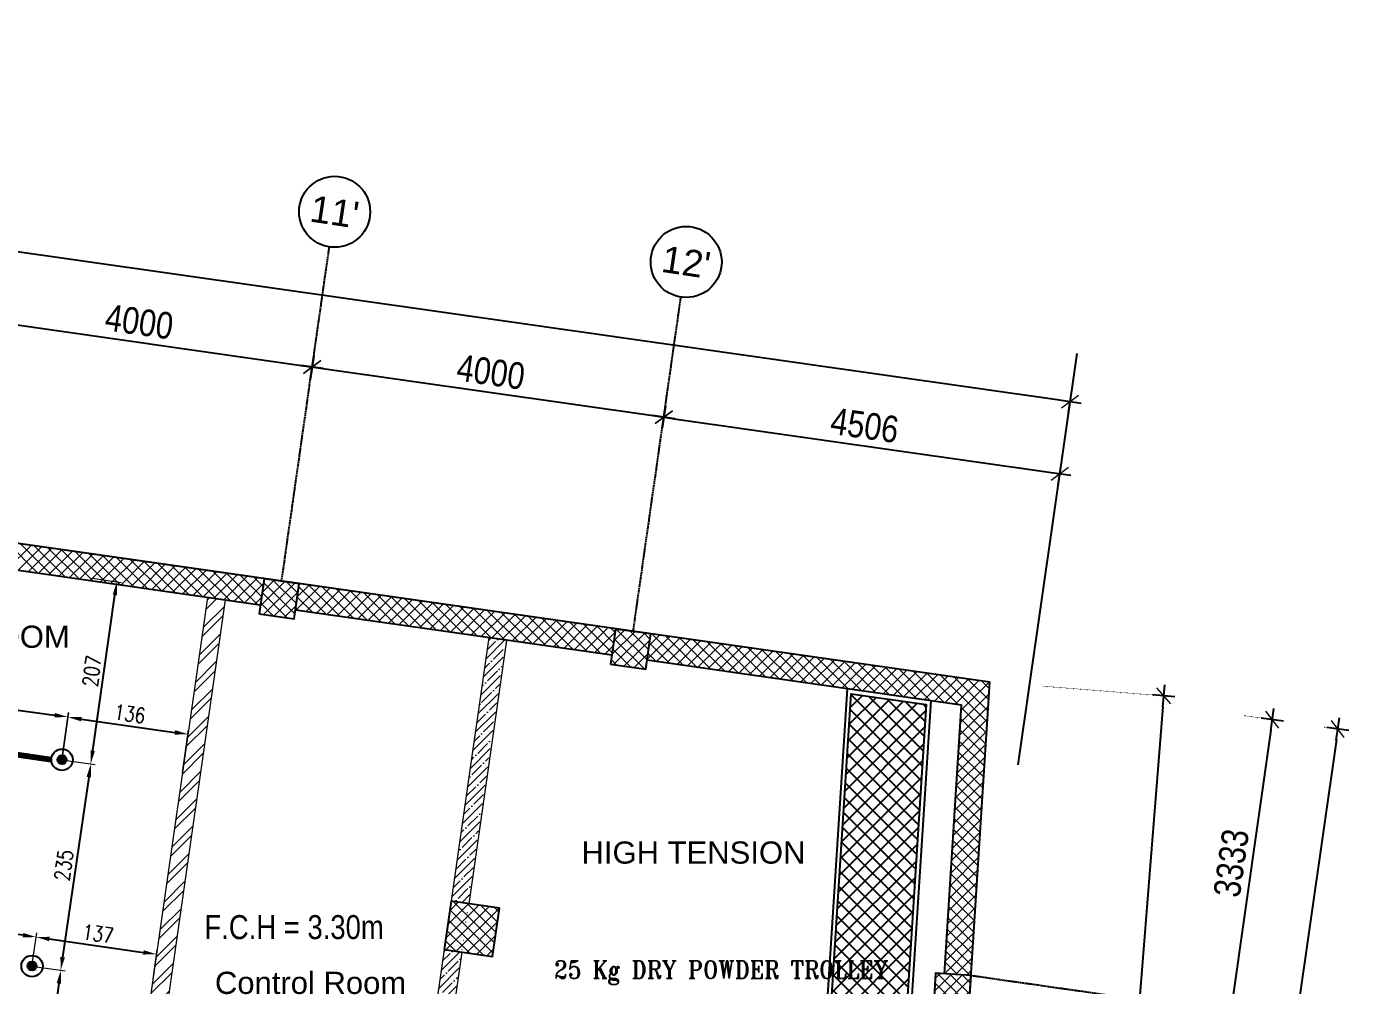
# Model space of a CAD drawing. Header units: inches. Extents: x 1355305 to 1448369, y 326920 to 386626.
# Drawn here: x 1410238 to 1425150, y 364085 to 374891 of the extents above; entities that cross this region are included whole.
import ezdxf
from ezdxf.enums import TextEntityAlignment as Align

# ---------------------------------------------------------------- set-up
doc = ezdxf.new("R2010")
doc.units = ezdxf.units.IN
doc.header["$MEASUREMENT"] = 0
doc.linetypes.add('CENTER', pattern=[50.8, 31.75, -6.35, 6.35, -6.35])
doc.linetypes.add('DOT2', pattern=[3.175, 0, -3.175])
for name, color, linetype, lineweight in [('A-BLOCK', 43, 'Continuous', 13), ('A-DOOR', 10, 'Continuous', 15), ('A-HATCH CONCRETE', 254, 'Continuous', 5), ('wall hatch', 252, 'Continuous', 0)]:
    doc.layers.add(name, color=color, linetype=linetype, lineweight=lineweight)
for name, color, linetype in [('A-TEXT', 3, 'Continuous'), ('Axis', 9, 'CENTER'), ('dim-axis', 15, 'Continuous'), ('DIM2', 222, 'Continuous'), ('DR-TEXT', 181, 'Continuous'), ('FFNEW', 252, 'Continuous'), ('FP-PIPE', 4, 'Continuous'), ('S-COL', 210, 'Continuous'), ('S-WALL', 1, 'Continuous'), ('SPR..', 3, 'Continuous'), ('TEXT', 181, 'Continuous'), ('TRENCH', 8, 'Continuous')]:
    doc.layers.add(name, color=color, linetype=linetype)
doc.styles.add('ARIAL', font='ARIALN.TTF')
doc.styles.add('MECH', font='romans.shx')
doc.styles.add('ROMANS', font='romans__.ttf', dxfattribs={"width": 0.8})
doc.styles.add('ROMANT', font='ROMANT.shx')
doc.styles.add('style1', font='arial.ttf')
doc.dimstyles.new('DIM-100', dxfattribs={"dimscale": 150, "dimtxt": 2, "dimasz": 1, "dimexe": 0.75, "dimexo": 1, "dimgap": 0.5, "dimtad": 1, "dimdec": 0, "dimzin": 11, "dimdsep": 46, "dimtxsty": 'ARIAL', "dimblk": 'R', "dimcen": 2.5, "dimdle": 1, "dimclrd": 256, "dimclre": 256, "dimclrt": 256, "dimazin": 0, "dimtfac": 1, "dimtdec": 0, "dimtix": 1, "dimtmove": 2, "dimatfit": 3, "dimldrblk": 'R', "dimtolj": 1, "dimtzin": 3, "dimlwd": -1, "dimlwe": 13, "dimarcsym": 0})
doc.dimstyles.new('GRAND CINEMA', dxfattribs={"dimtxt": 180, "dimasz": 150, "dimexe": 0.18, "dimexo": 0.06, "dimgap": 100, "dimtad": 1, "dimdec": 0, "dimlfac": 0.1, "dimzin": 1, "dimdsep": 46, "dimtxsty": 'MECH', "dimcen": 0.09, "dimdle": 0.2, "dimclrd": 222, "dimclre": 222, "dimclrt": 3, "dimadec": 0, "dimazin": 0, "dimtfac": 1, "dimtdec": 0, "dimtix": 1, "dimtmove": 2, "dimatfit": 3, "dimfxl": 1, "dimtolj": 1, "dimtzin": 0, "dimlwd": -1, "dimarcsym": 0})
pattern_1 = [(45, (1361977.67, -12529.21), (-66.29126, 66.29126), []), (135, (1361977.67, -12529.21), (-66.29126, -66.29126), [])]

# ---------------------------------------------------------------- blocks, each defined once
blk = doc.blocks.new('R')
for p, q in [((-1.05, 0), (1.05, 0)), ((0, -1.05), (0, 1.05))]:
    blk.add_line(p, q)
at = {"color": 4, "lineweight": 13}
blk.add_line((-0.71, -0.71), (0.71, 0.71), dxfattribs=at)
blk = doc.blocks.new('*D1039')
at = {"layer": 'Defpoints', "color": 0, "transparency": 16777216}
for p in [(1472526, 590047), (1472055, 586747), (1472522, 586681)]:
    blk.add_point(p, dxfattribs=at)
at = {"layer": 'dim-axis', "color": 251, "linetype": 'DOT2', "lineweight": 13, "transparency": 16777216}
for p, q in [((1472675, 590025), (1473104, 589964)), ((1472204, 586726), (1472633, 586665))]:
    blk.add_line(p, q, dxfattribs=at)
at = {"layer": 'dim-axis', "color": 251, "transparency": 16777216}
blk.add_line((1472976, 589861), (1472539, 586800), dxfattribs=at)
at = {"layer": 'dim-axis', "color": 251, "transparency": 16777216, "xscale": 120, "yscale": 120, "zscale": 120}
for p, rotation in [((1472993, 589980), 81.87732561324607), ((1472522, 586681), 261.8773256132461)]:
    blk.add_blockref('R', p, dxfattribs=dict(at, rotation=rotation))
at = {"layer": 'dim-axis', "color": 251, "transparency": 16777216, "insert": (1472531, 588363), "char_height": 300, "attachment_point": 5, "rotation": 81.8773, "style": 'ARIAL'}
blk.add_mtext('\\A1;3333', dxfattribs=at)
blk = doc.blocks.new('*D1044')
at = {"layer": 'Defpoints', "color": 0, "transparency": 16777216}
for p in [(1420642, 597441), (1470715, 593565), (1470260, 590370)]:
    blk.add_point(p, dxfattribs=at)
at = {"layer": 'dim-axis', "color": 251, "linetype": 'DOT2', "lineweight": 13, "transparency": 16777216}
for p, q in [((1420663, 597590), (1421113, 600748)), ((1470281, 590519), (1470731, 593676))]:
    blk.add_line(p, q, dxfattribs=at)
at = {"layer": 'dim-axis', "color": 251, "transparency": 16777216}
blk.add_line((1421216, 600619), (1470596, 593582), dxfattribs=at)
at = {"layer": 'dim-axis', "color": 251, "transparency": 16777216, "xscale": 120, "yscale": 120, "zscale": 120}
for p, rotation in [((1421097, 600636), 171.8890881608404), ((1470715, 593565), 351.8890881608405)]:
    blk.add_blockref('R', p, dxfattribs=dict(at, rotation=rotation))
at = {"layer": 'dim-axis', "color": 251, "transparency": 16777216, "insert": (1445938, 597327), "char_height": 300, "attachment_point": 5, "rotation": 351.8891, "style": 'ARIAL'}
blk.add_mtext('\\A1;50119', dxfattribs=at)
blk = doc.blocks.new('*D1045')
at = {"layer": 'Defpoints', "color": 0, "transparency": 16777216}
for p in [(1473731, 589875), (1472094, 578408), (1472094, 578408)]:
    blk.add_point(p, dxfattribs=at)
at = {"layer": 'dim-axis', "color": 251, "linetype": 'DOT2', "lineweight": 13, "transparency": 16777216}
for p, q in [((1473582, 589896), (1473620, 589891)), ((1471946, 578429), (1471983, 578424))]:
    blk.add_line(p, q, dxfattribs=at)
at = {"layer": 'dim-axis', "color": 251, "transparency": 16777216}
blk.add_line((1473714, 589756), (1472111, 578527), dxfattribs=at)
at = {"layer": 'dim-axis', "color": 251, "transparency": 16777216, "xscale": 120, "yscale": 120, "zscale": 120}
for p, rotation in [((1473731, 589875), 81.87726641554076), ((1472094, 578408), 261.8772664155408)]:
    blk.add_blockref('R', p, dxfattribs=dict(at, rotation=rotation))
at = {"layer": 'dim-axis', "color": 251, "transparency": 16777216, "insert": (1472687, 584174), "char_height": 300, "attachment_point": 5, "rotation": 81.8773, "style": 'ARIAL'}
blk.add_mtext('\\A1;11583', dxfattribs=at)
blk = doc.blocks.new('*D83')
at = {"layer": 'Defpoints', "color": 0, "transparency": 16777216}
for p in [(1458412, 595871), (1462372, 595306), (1462179, 593953)]:
    blk.add_point(p, dxfattribs=at)
at = {"layer": 'dim-axis', "color": 251, "linetype": 'DOT2', "lineweight": 13, "transparency": 16777216}
for p, q in [((1458391, 595723), (1458203, 594407)), ((1462351, 595157), (1462163, 593842))]:
    blk.add_line(p, q, dxfattribs=at)
at = {"layer": 'dim-axis', "color": 251, "transparency": 16777216}
blk.add_line((1458338, 594502), (1462060, 593970), dxfattribs=at)
at = {"layer": 'dim-axis', "color": 251, "transparency": 16777216, "xscale": 120, "yscale": 120, "zscale": 120}
for p, rotation in [((1458219, 594519), 171.8736112541112), ((1462179, 593953), 351.8736112541112)]:
    blk.add_blockref('R', p, dxfattribs=dict(at, rotation=rotation))
at = {"layer": 'dim-axis', "color": 251, "transparency": 16777216, "insert": (1460231, 594462), "char_height": 300, "attachment_point": 5, "rotation": 351.8736, "style": 'ARIAL'}
blk.add_mtext('\\A1;4000', dxfattribs=at)
blk = doc.blocks.new('*D84')
at = {"layer": 'Defpoints', "color": 0, "transparency": 16777216}
for p in [(1462372, 595306), (1466332, 594741), (1466139, 593388)]:
    blk.add_point(p, dxfattribs=at)
at = {"layer": 'dim-axis', "color": 251, "linetype": 'DOT2', "lineweight": 13, "transparency": 16777216}
for p, q in [((1462351, 595157), (1462163, 593842)), ((1466311, 594592), (1466123, 593276))]:
    blk.add_line(p, q, dxfattribs=at)
at = {"layer": 'dim-axis', "color": 251, "transparency": 16777216}
blk.add_line((1462298, 593936), (1466020, 593405), dxfattribs=at)
at = {"layer": 'dim-axis', "color": 251, "transparency": 16777216, "xscale": 120, "yscale": 120, "zscale": 120}
for p, rotation in [((1462179, 593953), 171.8736112541112), ((1466139, 593388), 351.8736112541112)]:
    blk.add_blockref('R', p, dxfattribs=dict(at, rotation=rotation))
at = {"layer": 'dim-axis', "color": 251, "transparency": 16777216, "insert": (1464191, 593896), "char_height": 300, "attachment_point": 5, "rotation": 351.8736, "style": 'ARIAL'}
blk.add_mtext('\\A1;4000', dxfattribs=at)
blk = doc.blocks.new('*D85')
at = {"layer": 'Defpoints', "color": 0, "transparency": 16777216}
for p in [(1466332, 594741), (1470599, 592751), (1470462, 591787)]:
    blk.add_point(p, dxfattribs=at)
at = {"layer": 'dim-axis', "color": 251, "linetype": 'DOT2', "lineweight": 13, "transparency": 16777216}
for p, q in [((1466311, 594592), (1466123, 593276)), ((1470483, 591935), (1470615, 592862))]:
    blk.add_line(p, q, dxfattribs=at)
at = {"layer": 'dim-axis', "color": 251, "transparency": 16777216}
blk.add_line((1466257, 593371), (1470481, 592768), dxfattribs=at)
at = {"layer": 'dim-axis', "color": 251, "transparency": 16777216, "xscale": 120, "yscale": 120, "zscale": 120}
for p, rotation in [((1466139, 593388), 171.8736112541112), ((1470599, 592751), 351.8736112541112)]:
    blk.add_blockref('R', p, dxfattribs=dict(at, rotation=rotation))
at = {"layer": 'dim-axis', "color": 251, "transparency": 16777216, "insert": (1468401, 593295), "char_height": 300, "attachment_point": 5, "rotation": 351.8736, "style": 'ARIAL'}
blk.add_mtext('\\A1;4506', dxfattribs=at)
blk = doc.blocks.new('*D86')
at = {"layer": 'Defpoints', "color": 0, "transparency": 16777216}
for p in [(1470260, 590369), (1468019, 562459), (1469530, 562337)]:
    blk.add_point(p, dxfattribs=at)
at = {"layer": 'dim-axis', "color": 251, "linetype": 'DOT2', "lineweight": 13, "transparency": 16777216}
for p, q in [((1470409, 590357), (1471882, 590239)), ((1468169, 562447), (1469642, 562328))]:
    blk.add_line(p, q, dxfattribs=at)
at = {"layer": 'dim-axis', "color": 251, "transparency": 16777216}
blk.add_line((1471760, 590128), (1469539, 562457), dxfattribs=at)
at = {"layer": 'dim-axis', "color": 251, "transparency": 16777216, "xscale": 120, "yscale": 120, "zscale": 120}
for p, rotation in [((1471770, 590248), 85.410651128382), ((1469530, 562337), 265.410651128382)]:
    blk.add_blockref('R', p, dxfattribs=dict(at, rotation=rotation))
at = {"layer": 'dim-axis', "color": 251, "transparency": 16777216, "insert": (1470422, 576311), "char_height": 300, "attachment_point": 5, "rotation": 85.4107, "style": 'ARIAL'}
blk.add_mtext('\\A1;28000', dxfattribs=at)
blk = doc.blocks.new('SEDRGFE')
at = {"layer": 'wall hatch', "ltscale": 500}
h = blk.add_hatch(dxfattribs=at)
h.set_pattern_fill('ANSI35', color=250, scale=500)
h.set_pattern_definition([(45, (1393765.3, 692564.65), (-88.38835, 88.38835), []), (45, (1393853.68, 692564.65), (-88.38835, 88.38835), [156.25, -31.25, 0, -31.25])])
edge = h.paths.add_edge_path(flags=17)
edge.add_line((1395397, 703056), (1395199, 703084))
edge.add_line((1395199, 703084), (1394088, 695296))
edge.add_line((1394088, 695296), (1394301, 695265))
edge.add_line((1394301, 695265), (1395397, 703056))
edge.add_line((1395397, 703056), (1395199, 703084))
h.paths.add_polyline_path([(1395397, 703056), (1395199, 703084), (1394088, 695296), (1394301, 695265)], flags=17)
h.paths.add_polyline_path([(1389810, 680290), (1389610, 680288), (1389610, 674888), (1389810, 674888)])
blk = doc.blocks.new('SWGDCSTHYTD')
at = {"layer": 'A-HATCH CONCRETE'}
h = blk.add_hatch(dxfattribs=at)
h.set_pattern_fill('ANSI37', color=254, scale=750)
h.set_pattern_definition(pattern_1)
h.paths.add_polyline_path([(1412857, 424670), (1413253, 424613), (1413309, 425009), (1412913, 425066)])
h = blk.add_hatch(dxfattribs=at)
h.set_pattern_fill('ANSI37', color=254, scale=750)
h.set_pattern_definition([(45, (1361977.04, -12529.21), (-66.29126, 66.29126), []), (135, (1361977.04, -12529.21), (-66.29126, -66.29126), [])])
h.paths.add_polyline_path([(1416816, 424104), (1417212, 424048), (1417268, 424444), (1416872, 424500)])
h = blk.add_hatch(dxfattribs=at)
h.set_pattern_fill('ANSI37', color=254, scale=750)
h.set_pattern_definition(pattern_1)
h.paths.add_polyline_path([(1414943, 420888), (1415488, 420811), (1415565, 421355), (1415021, 421433)])
h = blk.add_hatch(dxfattribs=at)
h.set_pattern_fill('ANSI37', color=254, scale=750)
h.set_pattern_definition(pattern_1)
h.paths.add_polyline_path([(1420452, 420223), (1420851, 420198), (1420876, 420597), (1420477, 420623)])
at = {"layer": 'TRENCH'}
h = blk.add_hatch(dxfattribs=at)
h.set_pattern_fill('ANSI37', color=254, scale=1000)
h.set_pattern_definition([(45, (852227.79, -8444.35), (-88.388348, 88.388348), []), (135, (852227.79, -8444.35), (-88.388348, -88.388348), [])])
h.paths.add_polyline_path([(1420370, 423649), (1419526, 423770), (1419086, 416913), (1419930, 416793)])
at = {"layer": 'wall hatch', "ltscale": 500}
h = blk.add_hatch(dxfattribs=at)
h.set_pattern_fill('ANSI32', color=254, scale=500)
h.set_pattern_definition([(45, (1361977.67, -12529.2), (-132.58252, 132.58252), []), (45, (1362066.06, -12529.2), (-132.58252, 132.58252), [])])
h.paths.add_polyline_path([(1409951, 417762), (1411535, 417536), (1411564, 417734), (1411465, 417748), (1412475, 424827), (1412277, 424855), (1411267, 417777), (1409980, 417960), (1409980, 417960)])
h.paths.add_polyline_path([(1408664, 417946), (1408763, 417932), (1408790, 418130), (1408693, 418145)])
h = blk.add_hatch(dxfattribs=at)
h.set_pattern_fill('ANSI35', color=254, scale=500)
h.set_pattern_definition([(45, (1414026.02, 413934.91), (-88.3883, 88.3883), []), (45, (1414114.41, 413934.91), (-88.3883, 88.3883), [156.25, -31.25, 0, -31.25])])
edge = h.paths.add_edge_path(flags=17)
edge.add_line((1415658, 424426), (1415460, 424455))
edge.add_line((1415460, 424455), (1414349, 416666))
edge.add_line((1414349, 416666), (1414562, 416636))
edge.add_line((1414562, 416636), (1415658, 424426))
edge.add_line((1415658, 424426), (1415460, 424455))
h.paths.add_polyline_path([(1415658, 424426), (1415460, 424455), (1414349, 416666), (1414562, 416636)], flags=17)
h.paths.add_polyline_path([(1413834, 413117), (1413862, 413315), (1409871, 413885), (1409871, 413723), (1409871, 413686), (1409871, 402958), (1410071, 402958), (1410071, 413654)])
h.paths.add_polyline_path([(1414152, 413930), (1413954, 413959), (1413919, 413711), (1414117, 413683)])
h.paths.add_polyline_path([(1409871, 401658), (1410071, 401661), (1410071, 401758), (1409871, 401758)])
h = blk.add_hatch(dxfattribs=at)
h.set_pattern_fill('ANSI35', color=254, scale=500)
h.set_pattern_definition([(45, (1361977.67, -12529.21), (-88.388348, 88.388348), []), (45, (1362066.06, -12529.21), (-88.388348, 88.388348), [156.25, -31.25, 0, -31.25])])
edge = h.paths.add_edge_path()
edge.add_line((1415643, 424375), (1415445, 424403))
edge.add_line((1415445, 424403), (1414322, 416532))
edge.add_line((1414322, 416532), (1414519, 416504))
edge.add_line((1414519, 416504), (1415635, 424376))
edge.add_line((1415635, 424376), (1415448, 424402))
h.paths.add_polyline_path([(1415141, 420860), (1414943, 420888), (1415021, 421433), (1415219, 421405)], flags=17)
at = {"layer": 'A-BLOCK', "color": 254, "ltscale": 100}
for p, q in [((1412277, 424855), (1411267, 417777)), ((1412475, 424827), (1411465, 417748)), ((1415445, 424403), (1414434, 417325)), ((1415643, 424375), (1415219, 421405)), ((1415141, 420860), (1414632, 417296))]:
    blk.add_line(p, q, dxfattribs=at)
at = {"layer": 'A-HATCH CONCRETE', "color": 254, "linetype": 'Continuous'}
for p, q in [((1410369, 425127), (1410015, 425481)), ((1410523, 425105), (1410170, 425459)), ((1410023, 425177), (1410289, 425442)), ((1410139, 425160), (1410405, 425425)), ((1410255, 425143), (1410521, 425409)), ((1410678, 425083), (1410325, 425437)), ((1410371, 425127), (1410637, 425392)), ((1410833, 425061), (1410479, 425415)), ((1410487, 425110), (1410753, 425375)), ((1410603, 425094), (1410869, 425359)), ((1410987, 425039), (1410634, 425392)), ((1410720, 425077), (1410985, 425342)), ((1411142, 425017), (1410789, 425370)), ((1410836, 425061), (1411101, 425326)), ((1411297, 424995), (1410943, 425348)), ((1410952, 425044), (1411217, 425309)), ((1411451, 424973), (1411098, 425326)), ((1411068, 425027), (1411333, 425293)), ((1411184, 425011), (1411449, 425276)), ((1411606, 424951), (1411253, 425304)), ((1411300, 424994), (1411565, 425260)), ((1411761, 424929), (1411407, 425282)), ((1411416, 424978), (1411681, 425243)), ((1411532, 424961), (1411797, 425226)), ((1411915, 424906), (1411562, 425260)), ((1411648, 424945), (1411913, 425210)), ((1412070, 424884), (1411716, 425238)), ((1411764, 424928), (1412029, 425193)), ((1412225, 424862), (1411871, 425216)), ((1411880, 424912), (1412145, 425177)), ((1411996, 424895), (1412261, 425160)), ((1412379, 424840), (1412026, 425194)), ((1412534, 424818), (1412180, 425172)), ((1412112, 424878), (1412377, 425144)), ((1412228, 424862), (1412493, 425127)), ((1412689, 424796), (1412335, 425150)), ((1412344, 424845), (1412609, 425111)), ((1412460, 424829), (1412725, 425094)), ((1412843, 424774), (1412490, 425128)), ((1412576, 424812), (1412841, 425077)), ((1412885, 424865), (1412644, 425105)), ((1412692, 424796), (1412905, 425009)), ((1412901, 424981), (1412799, 425083)), ((1412955, 425060), (1412954, 425061)), ((1412956, 425060), (1412957, 425061)), ((1413072, 425043), (1413073, 425044)), ((1413110, 425038), (1413108, 425039)), ((1413188, 425026), (1413189, 425028)), ((1413265, 425016), (1413263, 425017)), ((1413304, 425010), (1413305, 425011)), ((1413272, 424713), (1413537, 424978)), ((1413288, 424862), (1413421, 424995)), ((1413462, 424686), (1413288, 424860)), ((1413617, 424664), (1413304, 424976)), ((1413388, 424696), (1413653, 424961)), ((1413771, 424642), (1413418, 424995)), ((1413504, 424680), (1413769, 424945)), ((1413926, 424620), (1413572, 424973)), ((1413620, 424663), (1413885, 424928)), ((1414080, 424597), (1413727, 424951)), ((1413736, 424647), (1414001, 424912)), ((1413852, 424630), (1414117, 424895)), ((1414235, 424575), (1413882, 424929)), ((1413968, 424614), (1414233, 424879)), ((1414390, 424553), (1414036, 424907)), ((1414084, 424597), (1414349, 424862)), ((1414544, 424531), (1414191, 424885)), ((1414699, 424509), (1414346, 424863)), ((1412808, 424779), (1412883, 424854)), ((1413307, 424708), (1413271, 424744)), ((1414200, 424580), (1414465, 424846)), ((1414316, 424564), (1414581, 424829)), ((1414432, 424547), (1414697, 424812)), ((1414854, 424487), (1414500, 424841)), ((1414548, 424531), (1414813, 424796)), ((1415008, 424465), (1414655, 424819)), ((1414664, 424514), (1414929, 424779)), ((1414780, 424498), (1415046, 424763)), ((1415163, 424443), (1414810, 424796)), ((1414896, 424481), (1415162, 424746)), ((1415318, 424421), (1414964, 424774)), ((1415012, 424464), (1415278, 424730)), ((1415472, 424399), (1415119, 424752)), ((1415128, 424448), (1415394, 424713)), ((1415627, 424377), (1415274, 424730)), ((1415244, 424431), (1415510, 424697)), ((1415360, 424415), (1415626, 424680)), ((1415782, 424355), (1415428, 424708)), ((1415476, 424398), (1415742, 424663)), ((1415936, 424333), (1415583, 424686)), ((1415592, 424382), (1415858, 424647)), ((1415709, 424365), (1415974, 424630)), ((1416091, 424311), (1415738, 424664)), ((1415825, 424349), (1416090, 424614)), ((1416246, 424288), (1415892, 424642)), ((1415941, 424332), (1416206, 424597)), ((1416400, 424266), (1416047, 424620)), ((1416057, 424315), (1416322, 424581)), ((1416173, 424299), (1416438, 424564)), ((1416555, 424244), (1416201, 424598)), ((1416710, 424222), (1416356, 424576)), ((1416289, 424282), (1416554, 424548)), ((1416405, 424266), (1416670, 424531)), ((1416834, 424230), (1416511, 424554)), ((1416521, 424249), (1416786, 424514)), ((1416637, 424233), (1416868, 424464)), ((1416851, 424346), (1416665, 424532)), ((1416868, 424462), (1416820, 424510)), ((1416901, 424496), (1416902, 424498)), ((1416977, 424486), (1416975, 424487)), ((1417017, 424480), (1417018, 424481)), ((1417131, 424464), (1417129, 424465)), ((1417133, 424463), (1417134, 424465)), ((1417229, 424162), (1417482, 424415)), ((1417249, 424447), (1417250, 424448)), ((1417251, 424316), (1417366, 424432)), ((1417638, 424090), (1417284, 424443)), ((1417792, 424068), (1417439, 424421)), ((1416753, 424216), (1416846, 424309)), ((1417483, 424112), (1417254, 424340)), ((1417333, 424133), (1417598, 424398)), ((1417449, 424117), (1417714, 424382)), ((1417565, 424100), (1417830, 424365)), ((1417947, 424046), (1417593, 424399)), ((1417681, 424084), (1417946, 424349)), ((1418102, 424024), (1417748, 424377)), ((1417797, 424067), (1418062, 424332)), ((1418256, 424001), (1417903, 424355)), ((1417913, 424050), (1418178, 424316)), ((1418029, 424034), (1418294, 424299)), ((1418411, 423979), (1418057, 424333)), ((1418145, 424017), (1418410, 424283)), ((1418566, 423957), (1418212, 424311)), ((1418261, 424001), (1418526, 424266)), ((1418720, 423935), (1418367, 424289)), ((1418875, 423913), (1418521, 424267)), ((1417328, 424134), (1417238, 424224)), ((1418377, 423984), (1418642, 424249)), ((1418493, 423968), (1418758, 424233)), ((1418609, 423951), (1418874, 424216)), ((1419029, 423891), (1418676, 424245)), ((1418725, 423935), (1418990, 424200)), ((1419184, 423869), (1418831, 424223)), ((1418841, 423918), (1419106, 424183)), ((1418957, 423901), (1419222, 424167)), ((1419339, 423847), (1418985, 424200)), ((1419073, 423885), (1419338, 424150)), ((1419493, 423825), (1419140, 424178)), ((1419189, 423868), (1419454, 424134)), ((1419648, 423803), (1419295, 424156)), ((1419305, 423852), (1419570, 424117)), ((1419803, 423781), (1419449, 424134)), ((1419421, 423835), (1419686, 424100)), ((1419537, 423819), (1419802, 424084)), ((1419957, 423759), (1419604, 424112)), ((1419653, 423802), (1419918, 424067)), ((1420112, 423737), (1419759, 424090)), ((1419769, 423786), (1420035, 424051)), ((1419885, 423769), (1420151, 424034)), ((1420267, 423715), (1419913, 424068)), ((1420001, 423752), (1420267, 424018)), ((1420421, 423692), (1420068, 424046)), ((1420117, 423736), (1420383, 424001)), ((1420576, 423670), (1420223, 424024)), ((1420233, 423719), (1420499, 423984)), ((1420349, 423703), (1420615, 423968)), ((1420731, 423648), (1420377, 424002)), ((1421059, 423453), (1420532, 423980)), ((1420465, 423686), (1420731, 423951)), ((1420581, 423670), (1420847, 423935)), ((1421067, 423577), (1420687, 423958)), ((1420698, 423653), (1420963, 423918)), ((1420767, 423590), (1421079, 423902)), ((1421075, 423702), (1420841, 423936)), ((1421083, 423827), (1420996, 423914)), ((1420758, 423448), (1421079, 423770)), ((1420749, 423307), (1421070, 423628)), ((1421051, 423328), (1420768, 423611)), ((1420740, 423165), (1421061, 423486)), ((1421043, 423204), (1420760, 423486)), ((1420731, 423023), (1421052, 423345)), ((1421027, 422954), (1420744, 423237)), ((1421035, 423079), (1420752, 423361)), ((1420722, 422882), (1421043, 423203)), ((1421019, 422830), (1420736, 423112)), ((1420713, 422740), (1421034, 423061)), ((1421011, 422705), (1420728, 422988)), ((1420694, 422457), (1421016, 422778)), ((1420703, 422598), (1421025, 422920)), ((1421003, 422581), (1420720, 422863)), ((1420685, 422315), (1421007, 422636)), ((1420995, 422456), (1420712, 422738)), ((1420676, 422173), (1420997, 422495)), ((1420979, 422207), (1420696, 422489)), ((1420987, 422331), (1420704, 422614)), ((1420667, 422032), (1420988, 422353)), ((1420971, 422082), (1420688, 422365)), ((1420658, 421890), (1420979, 422211)), ((1420963, 421958), (1420680, 422240)), ((1420649, 421748), (1420970, 422070)), ((1420955, 421833), (1420672, 422116)), ((1420640, 421607), (1420961, 421928)), ((1420947, 421708), (1420665, 421991)), ((1420631, 421465), (1420952, 421786)), ((1420931, 421459), (1420649, 421742)), ((1420939, 421584), (1420657, 421866)), ((1420622, 421323), (1420943, 421645)), ((1420923, 421335), (1420641, 421617)), ((1420613, 421182), (1420934, 421503)), ((1420915, 421210), (1420633, 421493)), ((1420604, 421040), (1420925, 421361)), ((1420907, 421085), (1420625, 421368)), ((1420594, 420898), (1420916, 421220)), ((1420899, 420961), (1420617, 421243)), ((1420585, 420757), (1420907, 421078)), ((1420883, 420712), (1420601, 420994)), ((1420891, 420836), (1420609, 421119)), ((1420577, 420616), (1420898, 420936)), ((1420864, 420598), (1420593, 420870)), ((1420723, 420607), (1420585, 420745)), ((1420702, 420608), (1420888, 420795)), ((1420581, 420616), (1420577, 420620)), ((1420827, 420600), (1420879, 420653))]:
    blk.add_line(p, q, dxfattribs=at)
at = {"layer": 'S-COL', "color": 254, "linetype": 'ByBlock'}
for points in [[(1412857, 424670), (1413253, 424613), (1413309, 425009), (1412913, 425066)], [(1416816, 424104), (1417212, 424048), (1417268, 424444), (1416872, 424500)], [(1414943, 420888), (1415488, 420811), (1415565, 421355), (1415021, 421433)], [(1420452, 420223), (1420851, 420198), (1420876, 420597), (1420477, 420623)]]:
    blk.add_lwpolyline(points, close=True, dxfattribs=at)
at = {"layer": 'S-WALL', "color": 254}
for points in [[(1371461, 430983), (1371461, 430983), (1369166, 395958), (1419296, 395958), (1421088, 423900), (1407122, 425894)], [(1412871, 424770), (1409307, 425279)], [(1416831, 424205), (1413267, 424714)], [(1420576, 420616), (1420770, 423643), (1417227, 424148)]]:
    blk.add_lwpolyline(points, dxfattribs=at)
at = {"layer": 'TRENCH', "color": 254}
for p, q in [((1419480, 423827), (1419033, 416870)), ((1420423, 423692), (1419977, 416737))]:
    blk.add_line(p, q, dxfattribs=at)
blk.add_lwpolyline([(1419086, 416913), (1419526, 423770), (1420370, 423649), (1419930, 416793)], close=True, dxfattribs=at)
at = {"layer": 'TEXT', "color": 254, "ltscale": 0.5, "style": 'style1'}
for s, p in [('STAFF ROOM', (1408436, 424288)), ('HIGH TENSION', (1416489, 421856)), ('Control Room', (1412360, 420388))]:
    blk.add_text(s, height=250, dxfattribs=at).set_placement(p)
blk = doc.blocks.new('*D1208')
at = {"layer": 'Defpoints', "color": 0, "transparency": 16777216}
for p in [(37446, -6813), (35019, -6976), (37381, -7295)]:
    blk.add_point(p, dxfattribs=at)
at = {"layer": 'DIM2', "color": 252, "lineweight": -2, "transparency": 16777216}
for p, q in [((35025, -6927), (35090, -6445)), ((37387, -7245), (37452, -6763))]:
    blk.add_line(p, q, dxfattribs=at)
at = {"layer": 'DIM2', "color": 252, "transparency": 16777216}
blk.add_line((35232, -6514), (37297, -6793), dxfattribs=at)
for points in [[(35236, -6489), (35229, -6539), (35084, -6494)], [(37300, -6768), (37294, -6818), (37446, -6813)]]:
    blk.add_solid(points, dxfattribs=at)
at = {"layer": 'DIM2', "color": 252, "transparency": 16777216, "insert": (36283, -6519), "char_height": 170, "attachment_point": 5, "rotation": 352.3158, "style": 'ROMANS'}
blk.add_mtext('\\A1;238', dxfattribs=at)
blk = doc.blocks.new('*D1327')
at = {"layer": 'Defpoints', "color": 0, "transparency": 16777216}
for p in [(35871, -9119), (35825, -9447), (37042, -9621)]:
    blk.add_point(p, dxfattribs=at)
at = {"layer": 'DIM2', "color": 252, "lineweight": -2, "transparency": 16777216}
for p, q in [((35832, -9397), (35878, -9070)), ((37049, -9571), (37096, -9244))]:
    blk.add_line(p, q, dxfattribs=at)
at = {"layer": 'DIM2', "color": 252, "transparency": 16777216}
blk.add_line((36940, -9272), (36020, -9141), dxfattribs=at)
for points in [[(36023, -9116), (36016, -9165), (35871, -9119)], [(36944, -9247), (36937, -9297), (37089, -9293)]]:
    blk.add_solid(points, dxfattribs=at)
at = {"layer": 'DIM2', "color": 252, "transparency": 16777216, "insert": (36499, -9072), "char_height": 170, "attachment_point": 5, "rotation": 351.8771, "style": 'ROMANS'}
blk.add_mtext('\\A1;123', dxfattribs=at)
blk = doc.blocks.new('*D1328')
at = {"layer": 'Defpoints', "color": 0, "transparency": 16777216}
for p in [(38445, -9487), (37042, -9621), (38399, -9814)]:
    blk.add_point(p, dxfattribs=at)
at = {"layer": 'DIM2', "color": 252, "lineweight": -2, "transparency": 16777216}
for p, q in [((37049, -9571), (37096, -9244)), ((38406, -9765), (38452, -9437))]:
    blk.add_line(p, q, dxfattribs=at)
at = {"layer": 'DIM2', "color": 252, "transparency": 16777216}
blk.add_line((37237, -9314), (38297, -9466), dxfattribs=at)
for points in [[(37241, -9290), (37234, -9339), (37089, -9293)], [(38300, -9441), (38293, -9490), (38445, -9487)]]:
    blk.add_solid(points, dxfattribs=at)
at = {"layer": 'DIM2', "color": 252, "transparency": 16777216, "insert": (37786, -9256), "char_height": 170, "attachment_point": 5, "rotation": 351.8773, "style": 'ROMANS'}
blk.add_mtext('\\A1;137', dxfattribs=at)
blk = doc.blocks.new('*D1335')
at = {"layer": 'Defpoints', "color": 0, "transparency": 16777216}
for p in [(38799, -7008), (37381, -7295), (38731, -7487)]:
    blk.add_point(p, dxfattribs=at)
at = {"layer": 'DIM2', "color": 252, "lineweight": -2, "transparency": 16777216}
for p, q in [((37388, -7245), (37456, -6766)), ((38738, -7438), (38806, -6959))]:
    blk.add_line(p, q, dxfattribs=at)
at = {"layer": 'DIM2', "color": 252, "transparency": 16777216}
blk.add_line((37598, -6837), (38651, -6987), dxfattribs=at)
for points in [[(37601, -6812), (37594, -6862), (37449, -6816)], [(38654, -6962), (38647, -7012), (38799, -7008)]]:
    blk.add_solid(points, dxfattribs=at)
at = {"layer": 'DIM2', "color": 252, "transparency": 16777216, "insert": (38143, -6778), "char_height": 170, "attachment_point": 5, "rotation": 351.8773, "style": 'ROMANS'}
blk.add_mtext('\\A1;136', dxfattribs=at)
blk = doc.blocks.new('*D1339')
at = {"layer": 'Defpoints', "color": 0, "transparency": 16777216}
for p in [(37673, -5244), (37997, -5290), (37381, -7295)]:
    blk.add_point(p, dxfattribs=at)
at = {"layer": 'DIM2', "color": 252, "lineweight": -2, "transparency": 16777216}
for p, q in [((37722, -5251), (38046, -5298)), ((37430, -7302), (37754, -7348))]:
    blk.add_line(p, q, dxfattribs=at)
at = {"layer": 'DIM2', "color": 252, "transparency": 16777216}
blk.add_line((37726, -7192), (37976, -5439), dxfattribs=at)
for points in [[(37951, -5435), (38000, -5443), (37997, -5290)], [(37701, -7189), (37750, -7196), (37704, -7341)]]:
    blk.add_solid(points, dxfattribs=at)
at = {"layer": 'DIM2', "color": 252, "transparency": 16777216, "insert": (37716, -6297), "char_height": 170, "attachment_point": 5, "rotation": 81.8891, "style": 'ROMANS'}
blk.add_mtext('\\A1;207', dxfattribs=at)
blk = doc.blocks.new('*D1340')
at = {"layer": 'Defpoints', "color": 0, "transparency": 16777216}
for p in [(37381, -7295), (37042, -9621), (37365, -9668)]:
    blk.add_point(p, dxfattribs=at)
at = {"layer": 'DIM2', "color": 252, "lineweight": -2, "transparency": 16777216}
for p, q in [((37430, -7302), (37753, -7349)), ((37092, -9628), (37415, -9675))]:
    blk.add_line(p, q, dxfattribs=at)
at = {"layer": 'DIM2', "color": 252, "transparency": 16777216}
blk.add_line((37682, -7490), (37387, -9519), dxfattribs=at)
for points in [[(37657, -7487), (37707, -7494), (37704, -7342)], [(37362, -9516), (37412, -9523), (37365, -9668)]]:
    blk.add_solid(points, dxfattribs=at)
at = {"layer": 'DIM2', "color": 252, "transparency": 16777216, "insert": (37400, -8485), "char_height": 170, "attachment_point": 5, "rotation": 81.7197, "style": 'ROMANS'}
blk.add_mtext('\\A1;235', dxfattribs=at)
blk = doc.blocks.new('*D1341')
at = {"layer": 'Defpoints', "color": 0, "transparency": 16777216}
for p in [(37042, -9621), (36652, -12352), (36976, -12398)]:
    blk.add_point(p, dxfattribs=at)
at = {"layer": 'DIM2', "color": 252, "lineweight": -2, "transparency": 16777216}
for p, q in [((37092, -9628), (37415, -9674)), ((36702, -12359), (37026, -12405))]:
    blk.add_line(p, q, dxfattribs=at)
at = {"layer": 'DIM2', "color": 252, "transparency": 16777216}
blk.add_line((37345, -9815), (36997, -12250), dxfattribs=at)
for points in [[(37320, -9812), (37369, -9819), (37366, -9667)], [(36973, -12246), (37022, -12253), (36976, -12398)]]:
    blk.add_solid(points, dxfattribs=at)
at = {"layer": 'DIM2', "color": 252, "transparency": 16777216, "insert": (37037, -11013), "char_height": 170, "attachment_point": 5, "rotation": 81.8773, "style": 'ROMANS'}
blk.add_mtext('\\A1;276', dxfattribs=at)
blk = doc.blocks.new('SGSR')
at = {"layer": 'Axis', "color": 251, "ltscale": 0.5}
for p, q in [((1461834.2, 591539.6), (1462371.9, 595305.9)), ((1465794.1, 590974.5), (1466331.7, 594740.6)), ((1469599, 587098), (1473733.4, 586507.9))]:
    blk.add_line(p, q, dxfattribs=at)
at = {"layer": 'Axis', "color": 251, "linetype": 'Continuous', "ltscale": 0.5}
blk.add_line((1470131, 589469), (1470792.7, 594104.7), dxfattribs=at)
at = {"layer": 'Axis', "color": 251, "linetype": 'Continuous'}
for centre in [(1462431.2, 595702.1), (1466390.9, 595137)]:
    blk.add_circle(centre, 400, dxfattribs=at)
at = {"layer": 'S-WALL', "color": 251}
blk.add_lwpolyline([(1417889.2, 562458.6), (1468019.2, 562458.6), (1469810.8, 590401.2), (1420184.3, 597484.1)], close=True, dxfattribs=at)
at = {"layer": 'Axis', "color": 251, "linetype": 'Continuous', "style": 'style1'}
for s, p in [("11'", (1462431.2, 595702.1)), ("12'", (1466390.9, 595137))]:
    blk.add_text(s, height=300, rotation=351.41133, dxfattribs=at).set_placement(p, align=Align.MIDDLE)
at = {"layer": 'dim-axis', "color": 251}
for p1, p2, distance, picture, middle in [((1420641.6, 597441.4), (1470259.6, 590370.1), 3227.1, '*D1044', (1445938.1, 597326.5)), ((1470259.6, 590369.1), (1468019.2, 562458.6), 1515.3, '*D86', (1470422.4, 576310.8)), ((1472526, 590046.6), (1472055.2, 586747.4), 471.4, '*D1039', (1472531.4, 588362.6)), ((1473731, 589874.6), (1472094.4, 578408.2), 0, '*D1045', (1472686.8, 584173.7))]:
    dim = blk.add_aligned_dim(p1=p1, p2=p2, distance=distance, dimstyle='DIM-100', override={"dimasz": 0.8, "dimclrd": 251, "dimclre": 251, "dimclrt": 251}, dxfattribs=at)
    dim.commit()
    dim.dimension.update_dxf_attribs({"geometry": picture, "text_midpoint": middle})
for base, p1, p2, picture, middle in [((1462178.7, 593953.2), (1458412, 595871.2), (1462371.9, 595305.9), '*D83', (1460231.1, 594461.8)), ((1466138.6, 593387.8), (1462371.9, 595305.9), (1466331.7, 594740.6), '*D84', (1464190.9, 593896.4)), ((1470599.5, 592750.8), (1466331.7, 594740.6), (1470461.8, 591786.8), '*D85', (1468401.3, 593295.2))]:
    dim = blk.add_linear_dim(base=base, p1=p1, p2=p2, angle=171.87361, dimstyle='DIM-100', override={"dimasz": 0.8, "dimclrd": 251, "dimclre": 251, "dimclrt": 251}, dxfattribs=at)
    dim.commit()
    dim.dimension.update_dxf_attribs({"geometry": picture, "text_midpoint": middle})
blk = doc.blocks.new('A$C6DC347C1')
at = {"layer": 'SPR..'}
h = blk.add_hatch(color=252, dxfattribs=at)
h.dxf.hatch_style = 1
edge = h.paths.add_edge_path()
edge.add_arc((37380.7, -7294.8), 50.6, 0, 360)
h = blk.add_hatch(color=252, dxfattribs=at)
h.dxf.hatch_style = 1
edge = h.paths.add_edge_path()
edge.add_arc((37042.2, -9620.7), 50.6, 0, 360)
at = {"layer": 'FP-PIPE', "color": 252, "const_width": 65}
blk.add_lwpolyline([(35124.4, -6982.6), (37260.7, -7294.8)], dxfattribs=at)
at = {"layer": 'SPR..', "color": 252}
for centre, radius in [((37380.7, -7294.8), 120), ((37380.7, -7294.8), 50.6), ((37042.2, -9620.7), 120), ((37042.2, -9620.7), 50.6)]:
    blk.add_circle(centre, radius, dxfattribs=at)
at = {"layer": 'A-TEXT', "color": 252, "style": 'ARIAL'}
blk.add_text('F.C.H = 3.30m', height=270, rotation=0.00424, dxfattribs=at).set_placement((38984.1, -9316.1))
at = {"layer": 'DR-TEXT', "color": 252, "style": 'ROMANT', "width": 0.9}
blk.add_text('25 Kg DRY POWDER TROLLEY', height=200.623, dxfattribs=at).set_placement((42920.9, -9760.3))
at = {"layer": 'DIM2', "color": 252}
for p1, p2, distance, picture, middle in [((37380.7, -7294.8), (37673, -5244.3), -327, '*D1339', (37716.1, -6296.6)), ((35018.8, -6976.1), (37380.7, -7294.8), 486.3, '*D1208', (36282.9, -6519)), ((37380.7, -7294.8), (38730.6, -7487.5), 483.9, '*D1335', (38143.3, -6777.7)), ((37380.7, -7294.8), (37042.2, -9620.7), 326.3, '*D1340', (37400.1, -8485.2)), ((37042.2, -9620.7), (35824.6, -9446.9), -330.8, '*D1327', (36499.4, -9072)), ((37042.2, -9620.7), (38398.6, -9814.3), 330.8, '*D1328', (37786.3, -9255.6)), ((37042.2, -9620.7), (36652.4, -12351.9), 326.9, '*D1341', (37036.6, -11013.3))]:
    dim = blk.add_aligned_dim(p1=p1, p2=p2, distance=distance, dimstyle='GRAND CINEMA', override={"dimtxt": 170, "dimexe": 50, "dimexo": 50, "dimgap": 50, "dimtxsty": 'ROMANS', "dimclrd": 252, "dimclre": 252, "dimclrt": 252, "dimfxl": 6000}, dxfattribs=at)
    dim.commit()
    dim.dimension.update_dxf_attribs({"geometry": picture, "text_midpoint": middle})

msp = doc.modelspace()

# ---------------------------------------------------------------- block references
at = {"color": 252, "linetype": 'Continuous'}
msp.add_blockref('SWGDCSTHYTD', (0, -56398), dxfattribs=at)
at = {"layer": 'A-DOOR', "color": 252, "linetype": 'Continuous', "ltscale": 100}
msp.add_blockref('A$C6DC347C1', (1373258, 373924), dxfattribs=at)
at = {"layer": 'FFNEW', "color": 6, "linetype": 'Continuous'}
for name, p in [('SGSR', (-48723, -222899)), ('SEDRGFE', (20261, -335028))]:
    msp.add_blockref(name, p, dxfattribs=at)

doc.saveas('drawing.dxf')
